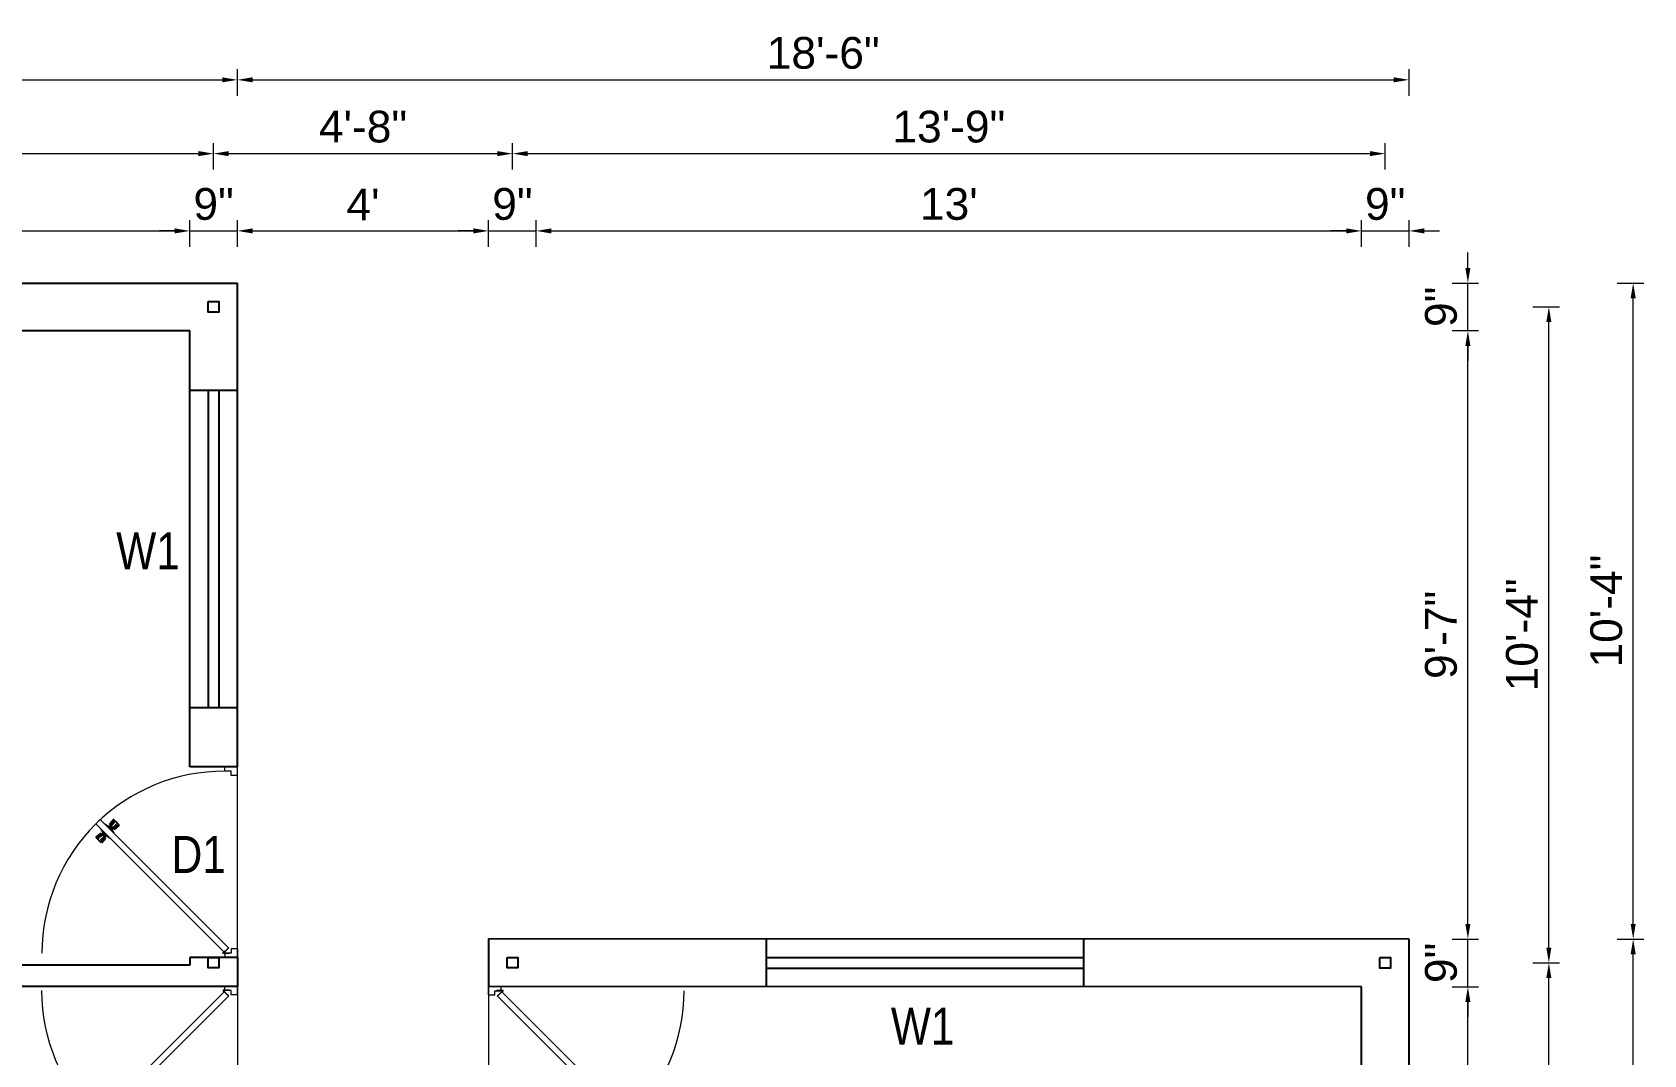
# Model space of a CAD drawing. Header units: inches. Extents: x 392906 to 410488, y -52747 to -40742.
# Drawn here: x 399327.6 to 399632.2, y -49254.3 to -49061 of the extents above; entities that cross this region are included whole.
import ezdxf

# ---------------------------------------------------------------- set-up
doc = ezdxf.new("R2010")
doc.units = ezdxf.units.IN
doc.header["$LTSCALE"] = 2
doc.header["$MEASUREMENT"] = 0
doc.header["$PDMODE"] = 34
doc.layers.get('0').update_dxf_attribs({"linetype": 'CONTINUOUS'})
doc.layers.get('DEFPOINTS').update_dxf_attribs({"color": 141, "linetype": 'CONTINUOUS'})
for name, color, linetype, lineweight in [('DOOR & WIN', 1, 'CONTINUOUS', 25), ('PUERTAS', 7, 'CONTINUOUS', 9), ('steps', 253, 'CONTINUOUS', 20)]:
    doc.layers.add(name, color=color, linetype=linetype, lineweight=lineweight)
doc.styles.add('Lettring Text', font='arial.ttf')
doc.styles.get("Standard").update_dxf_attribs({"font": 'ARIALN.TTF'})
doc.dimstyles.new('Copy of Standard', dxfattribs={"dimtxt": 6, "dimasz": 2.875, "dimexe": 2, "dimexo": 4, "dimgap": 2, "dimtad": 1, "dimdec": 0, "dimrnd": 1, "dimzin": 0, "dimdsep": 46, "dimlunit": 4, "dimtxsty": 'Lettring Text', "dimcen": 0.1, "dimclrd": 7, "dimclre": 7, "dimclrt": 7, "dimazin": 0, "dimtfac": 0.645, "dimtdec": 0, "dimtmove": 1, "dimatfit": 0, "dimfxl": 3, "dimfxlon": 1, "dimtfillclr": 256, "dimtolj": 1, "dimtzin": 0, "dimlwd": -1, "dimlwe": -1, "dimarcsym": 2})

# ---------------------------------------------------------------- blocks, each defined once
blk = doc.blocks.new('3ft')
at = {"layer": 'PUERTAS', "color": 6}
for p, q in [((1.01, 2.52), (25.23, 26.74)), ((26.05, 25.92), (1.77, 1.64)), ((26.05, 25.92), (25.23, 26.74)), ((0, 2.4), (0, 0)), ((0.72, 2.4), (0, 2.4)), ((1.6, 0), (0, 0)), ((0.72, 1.52), (0.72, 2.44)), ((0.8, 1.52), (0.72, 1.52)), ((0.8, 1.52), (0.8, 2.41)), ((0.8, 1.2), (0.8, 1.52)), ((1.6, 1.2), (0.8, 1.2)), ((1.57, 1.84), (0.94, 2.47)), ((1.63, 1.89), (0.97, 2.55)), ((1.63, 1.89), (1.57, 1.84)), ((1.77, 1.64), (1.57, 1.84)), ((1.6, 0), (1.6, 1.2)), ((34.4, 0), (34.4, 1.2)), ((34.4, 1.2), (35.2, 1.2)), ((34.4, 0), (36, 0)), ((35.2, 1.2), (35.2, 2.4)), ((35.2, 2.4), (36, 2.4)), ((36, 0), (36, 2.4))]:
    blk.add_line(p, q, dxfattribs=at)
at = {"layer": 'PUERTAS', "color": 8}
for p, q in [((22.57, 24.94), (21.65, 25.68)), ((22.63, 24.99), (21.69, 25.75)), ((22.74, 25.1), (21.84, 25.9)), ((22.13, 26.28), (21.98, 26.13)), ((22.88, 25.24), (22.01, 26.06)), ((22.13, 26.28), (22.27, 26.42)), ((22.29, 26.41), (22.27, 26.42)), ((23.16, 25.52), (22.34, 26.39)), ((23.3, 25.66), (22.5, 26.56)), ((23.41, 25.77), (22.65, 26.71)), ((22.69, 24.32), (23.02, 24.83)), ((23.46, 25.83), (22.72, 26.75)), ((22.95, 24.96), (22.84, 25.07)), ((22.98, 24.99), (22.86, 25.1)), ((23.03, 25.04), (22.91, 25.15)), ((22.91, 24.53), (23.1, 24.91)), ((23.11, 25.12), (22.99, 25.23)), ((23.13, 24.76), (23.18, 24.99)), ((23.28, 25.3), (23.17, 25.41)), ((23.36, 25.37), (23.25, 25.49)), ((23.31, 24.94), (23.28, 25.08)), ((23.41, 25.43), (23.3, 25.54)), ((23.46, 25.09), (23.32, 25.13)), ((23.44, 25.45), (23.33, 25.56)), ((23.64, 25.27), (23.41, 25.22)), ((23.87, 25.49), (23.49, 25.3)), ((24.08, 25.71), (23.57, 25.38)), ((24.8, 24.56), (24.61, 24.18)), ((25.02, 24.77), (24.68, 24.26)), ((23.63, 23.38), (24.14, 23.72)), ((23.84, 23.6), (24.22, 23.79)), ((24.07, 23.82), (24.3, 23.88)), ((24.25, 24), (24.39, 23.97)), ((24.25, 23.26), (24.99, 22.34)), ((24.27, 23.64), (24.38, 23.53)), ((24.3, 23.67), (24.41, 23.56)), ((24.3, 23.32), (25.06, 22.38)), ((24.35, 23.72), (24.46, 23.61)), ((24.4, 24.15), (24.43, 24.01)), ((24.41, 23.43), (25.2, 22.53)), ((24.43, 23.8), (24.54, 23.69)), ((24.58, 24.33), (24.52, 24.1)), ((24.55, 23.57), (25.37, 22.7)), ((24.6, 23.97), (24.72, 23.86)), ((24.68, 24.05), (24.79, 23.94)), ((24.73, 24.1), (24.85, 23.99)), ((24.76, 24.13), (24.87, 24.02)), ((24.83, 23.85), (25.7, 23.03)), ((24.97, 23.99), (25.87, 23.2)), ((25.08, 24.1), (26.02, 23.34)), ((25.14, 24.15), (26.06, 23.41)), ((25.58, 22.82), (25.43, 22.67)), ((25.58, 22.82), (25.73, 22.97)), ((25.72, 22.98), (25.73, 22.97)), ((0, 0), (36, 0))]:
    blk.add_line(p, q, dxfattribs=at)
at = {"layer": 'PUERTAS', "color": 1}
for p, q in [((21.67, 25.73), (22.17, 26.23)), ((22.49, 24.95), (21.67, 25.61)), ((21.7, 25.82), (22.14, 26.26)), ((21.73, 25.79), (21.7, 25.82)), ((22.58, 26.7), (22.14, 26.26)), ((22.67, 26.73), (22.17, 26.23)), ((22.61, 26.67), (22.58, 26.7)), ((22.6, 24.96), (23.02, 25.38)), ((22.61, 24.25), (22.92, 24.72)), ((22.7, 25.07), (22.71, 25.06)), ((23.45, 25.91), (22.79, 26.73)), ((22.82, 25.06), (23.08, 25.32)), ((22.94, 24.95), (22.83, 25.07)), ((22.92, 24.72), (22.92, 24.72)), ((22.93, 24.94), (23.19, 25.21)), ((22.93, 24.84), (22.93, 24.83)), ((23.44, 25.81), (23.02, 25.38)), ((23.34, 25.58), (23.08, 25.32)), ((23.46, 25.47), (23.19, 25.21)), ((23.33, 25.7), (23.34, 25.69)), ((23.45, 25.46), (23.33, 25.57)), ((23.57, 25.47), (23.57, 25.47)), ((24.15, 25.79), (23.68, 25.48)), ((23.68, 25.48), (23.68, 25.48)), ((24.27, 25.78), (24.26, 25.79)), ((24.79, 24.38), (24.78, 24.37)), ((25.1, 24.84), (24.79, 24.38)), ((25.09, 24.96), (25.1, 24.95)), ((22.62, 24.13), (22.61, 24.14)), ((23.44, 23.31), (23.45, 23.3)), ((23.56, 23.3), (24.03, 23.61)), ((24.03, 23.61), (24.03, 23.62)), ((24.14, 23.62), (24.14, 23.62)), ((24.25, 23.62), (24.51, 23.89)), ((24.26, 23.29), (24.69, 23.71)), ((24.26, 23.63), (24.37, 23.52)), ((24.26, 23.18), (24.92, 22.37)), ((24.37, 23.52), (24.63, 23.77)), ((24.37, 23.4), (24.37, 23.4)), ((24.78, 24.15), (24.51, 23.89)), ((24.89, 24.03), (24.63, 23.77)), ((25.11, 24.14), (24.69, 23.71)), ((24.77, 24.14), (24.88, 24.03)), ((24.78, 24.26), (24.78, 24.26)), ((25, 24.03), (25, 24.03)), ((25.04, 22.36), (25.54, 22.86)), ((25.1, 22.42), (25.13, 22.39)), ((25.13, 22.39), (25.57, 22.83)), ((25.22, 24.14), (26.03, 23.48)), ((26.04, 23.37), (25.54, 22.86)), ((26.01, 23.27), (25.57, 22.83)), ((25.98, 23.3), (26.01, 23.27))]:
    blk.add_line(p, q, dxfattribs=at)
at = {"layer": 'PUERTAS', "color": 2}
for p, q in [((21.99, 26.11), (21.98, 26.13)), ((25.42, 22.68), (25.43, 22.67))]:
    blk.add_line(p, q, dxfattribs=at)
at = {"layer": 'PUERTAS', "color": 6}
for radius in [0.155, 0.0752]:
    blk.add_circle((0.82, 2.56), radius, dxfattribs=at)
blk.add_arc((0.82, 2.56), 34.38, 359.7285, 90.0333, dxfattribs=at)
at = {"layer": 'PUERTAS', "color": 1}
for centre, start, end in [((22.54, 25.01), 231.0764, 315), ((22.73, 26.68), 38.9236, 135), ((22.77, 25.12), 225, 315), ((22.99, 24.89), 135, 219.7428), ((22.87, 24.78), 315, 39.7428), ((23.28, 25.63), 315, 45), ((23.39, 25.86), 315, 38.9236), ((23.51, 25.41), 50.2572, 135), ((23.62, 25.53), 230.2572, 315), ((24.2, 25.73), 45, 135), ((25.04, 24.89), 315, 45), ((22.67, 24.2), 135, 225), ((23.51, 23.36), 225, 315), ((24.09, 23.56), 50.2572, 135), ((24.2, 23.68), 230.2572, 315), ((24.32, 23.23), 135, 218.9236), ((24.42, 23.46), 135, 225), ((24.84, 24.31), 135, 219.7428), ((24.72, 24.21), 315, 39.7428), ((24.94, 23.98), 45, 135), ((24.98, 22.42), 218.9236, 315), ((25.17, 24.08), 51.0764, 135), ((25.98, 23.42), 315, 51.0764)]:
    blk.add_arc(centre, 0.08, start, end, dxfattribs=at)
blk = doc.blocks.new('*U199')
at = {"color": 3, "xscale": -1}
blk.add_blockref('3ft', (42, 0), dxfattribs=at)
blk = doc.blocks.new('*D636')
at = {"layer": 'DEFPOINTS', "color": 0, "ltscale": 0.5, "transparency": 16777216}
for p in [(399357.34, -49098.57), (399214.31, -49108.42), (399357.34, -49117.42)]:
    blk.add_point(p, dxfattribs=at)
at = {"layer": 'steps', "color": 7, "ltscale": 0.5, "transparency": 16777216}
for p, q in [((399214.31, -49101.57), (399214.31, -49096.57)), ((399357.34, -49101.57), (399357.34, -49096.57)), ((399217.18, -49098.57), (399354.47, -49098.57))]:
    blk.add_line(p, q, dxfattribs=at)
for points in [[(399217.18, -49098.09), (399217.18, -49099.05), (399214.31, -49098.57)], [(399354.47, -49098.09), (399354.47, -49099.05), (399357.34, -49098.57)]]:
    blk.add_solid(points, dxfattribs=at)
at = {"layer": 'steps', "color": 7, "ltscale": 0.5, "transparency": 16777216, "insert": (399285.83, -49093.56), "char_height": 6, "attachment_point": 5, "style": 'Lettring Text'}
blk.add_mtext('\\A1;11\'-11"', dxfattribs=at)
blk = doc.blocks.new('*D637')
at = {"layer": 'DEFPOINTS', "color": 0, "ltscale": 0.5, "transparency": 16777216}
for p in [(399366.34, -49098.57), (399366.34, -49108.42), (399357.34, -49117.42)]:
    blk.add_point(p, dxfattribs=at)
at = {"layer": 'steps', "color": 7, "ltscale": 0.5, "transparency": 16777216}
for p, q in [((399357.34, -49101.57), (399357.34, -49096.57)), ((399366.34, -49101.57), (399366.34, -49096.57)), ((399354.47, -49098.57), (399351.59, -49098.57)), ((399357.34, -49098.57), (399366.34, -49098.57)), ((399369.22, -49098.57), (399372.09, -49098.57))]:
    blk.add_line(p, q, dxfattribs=at)
for points in [[(399354.47, -49098.09), (399354.47, -49099.05), (399357.34, -49098.57)], [(399369.22, -49098.09), (399369.22, -49099.05), (399366.34, -49098.57)]]:
    blk.add_solid(points, dxfattribs=at)
at = {"layer": 'steps', "color": 7, "ltscale": 0.5, "transparency": 16777216, "insert": (399361.84, -49093.51), "char_height": 6, "attachment_point": 5, "style": 'Lettring Text'}
blk.add_mtext('\\A1;9"', dxfattribs=at)
blk = doc.blocks.new('*D638')
at = {"layer": 'DEFPOINTS', "color": 0, "ltscale": 0.5, "transparency": 16777216}
for p in [(399413.84, -49098.57), (399366.34, -49108.42), (399413.84, -49232.41)]:
    blk.add_point(p, dxfattribs=at)
at = {"layer": 'steps', "color": 7, "ltscale": 0.5, "transparency": 16777216}
for p, q in [((399366.34, -49101.57), (399366.34, -49096.57)), ((399413.84, -49101.57), (399413.84, -49096.57)), ((399369.22, -49098.57), (399410.97, -49098.57))]:
    blk.add_line(p, q, dxfattribs=at)
for points in [[(399369.22, -49098.09), (399369.22, -49099.05), (399366.34, -49098.57)], [(399410.97, -49098.09), (399410.97, -49099.05), (399413.84, -49098.57)]]:
    blk.add_solid(points, dxfattribs=at)
at = {"layer": 'steps', "color": 7, "ltscale": 0.5, "transparency": 16777216, "insert": (399390.09, -49093.57), "char_height": 6, "attachment_point": 5, "style": 'Lettring Text'}
blk.add_mtext("\\A1;4'", dxfattribs=at)
blk = doc.blocks.new('*D639')
at = {"layer": 'DEFPOINTS', "color": 0, "ltscale": 0.5, "transparency": 16777216}
for p in [(399422.84, -49098.57), (399413.84, -49232.41), (399422.84, -49277.41)]:
    blk.add_point(p, dxfattribs=at)
at = {"layer": 'steps', "color": 7, "ltscale": 0.5, "transparency": 16777216}
for p, q in [((399413.84, -49101.57), (399413.84, -49096.57)), ((399422.84, -49101.57), (399422.84, -49096.57)), ((399410.97, -49098.57), (399408.09, -49098.57)), ((399413.84, -49098.57), (399422.84, -49098.57)), ((399425.72, -49098.57), (399428.59, -49098.57))]:
    blk.add_line(p, q, dxfattribs=at)
for points in [[(399410.97, -49098.09), (399410.97, -49099.05), (399413.84, -49098.57)], [(399425.72, -49098.09), (399425.72, -49099.05), (399422.84, -49098.57)]]:
    blk.add_solid(points, dxfattribs=at)
at = {"layer": 'steps', "color": 7, "ltscale": 0.5, "transparency": 16777216, "insert": (399418.34, -49093.51), "char_height": 6, "attachment_point": 5, "style": 'Lettring Text'}
blk.add_mtext('\\A1;9"', dxfattribs=at)
blk = doc.blocks.new('*D640')
at = {"layer": 'DEFPOINTS', "color": 0, "ltscale": 0.5, "transparency": 16777216}
for p in [(399578.84, -49098.57), (399578.84, -49241.45), (399422.84, -49277.41)]:
    blk.add_point(p, dxfattribs=at)
at = {"layer": 'steps', "color": 7, "ltscale": 0.5, "transparency": 16777216}
for p, q in [((399422.84, -49101.57), (399422.84, -49096.57)), ((399578.84, -49101.57), (399578.84, -49096.57)), ((399425.72, -49098.57), (399575.97, -49098.57))]:
    blk.add_line(p, q, dxfattribs=at)
for points in [[(399425.72, -49098.09), (399425.72, -49099.05), (399422.84, -49098.57)], [(399575.97, -49098.09), (399575.97, -49099.05), (399578.84, -49098.57)]]:
    blk.add_solid(points, dxfattribs=at)
at = {"layer": 'steps', "color": 7, "ltscale": 0.5, "transparency": 16777216, "insert": (399500.84, -49093.51), "char_height": 6, "attachment_point": 5, "style": 'Lettring Text'}
blk.add_mtext("\\A1;13'", dxfattribs=at)
blk = doc.blocks.new('*D641')
at = {"layer": 'DEFPOINTS', "color": 0, "ltscale": 0.5, "transparency": 16777216}
for p in [(399587.84, -49098.57), (399587.84, -49232.45), (399578.84, -49241.45)]:
    blk.add_point(p, dxfattribs=at)
at = {"layer": 'steps', "color": 7, "ltscale": 0.5, "transparency": 16777216}
for p, q in [((399578.84, -49101.57), (399578.84, -49096.57)), ((399587.84, -49101.57), (399587.84, -49096.57)), ((399575.97, -49098.57), (399573.09, -49098.57)), ((399578.84, -49098.57), (399587.84, -49098.57)), ((399590.72, -49098.57), (399593.59, -49098.57))]:
    blk.add_line(p, q, dxfattribs=at)
for points in [[(399575.97, -49098.09), (399575.97, -49099.05), (399578.84, -49098.57)], [(399590.72, -49098.09), (399590.72, -49099.05), (399587.84, -49098.57)]]:
    blk.add_solid(points, dxfattribs=at)
at = {"layer": 'steps', "color": 7, "ltscale": 0.5, "transparency": 16777216, "insert": (399583.34, -49093.51), "char_height": 6, "attachment_point": 5, "style": 'Lettring Text'}
blk.add_mtext('\\A1;9"', dxfattribs=at)
blk = doc.blocks.new('*D660')
at = {"layer": 'DEFPOINTS', "color": 0, "ltscale": 0.5, "transparency": 16777216}
for p in [(399361.84, -49083.96), (399210.19, -49112.92), (399361.84, -49112.92)]:
    blk.add_point(p, dxfattribs=at)
at = {"layer": 'steps', "color": 7, "ltscale": 0.5, "transparency": 16777216}
for p, q in [((399210.19, -49086.96), (399210.19, -49081.96)), ((399361.84, -49086.96), (399361.84, -49081.96)), ((399213.06, -49083.96), (399358.97, -49083.96))]:
    blk.add_line(p, q, dxfattribs=at)
for points in [[(399213.06, -49083.48), (399213.06, -49084.44), (399210.19, -49083.96)], [(399358.97, -49083.48), (399358.97, -49084.44), (399361.84, -49083.96)]]:
    blk.add_solid(points, dxfattribs=at)
at = {"layer": 'steps', "color": 7, "ltscale": 0.5, "transparency": 16777216, "insert": (399286.02, -49078.89), "char_height": 6, "attachment_point": 5, "style": 'Lettring Text'}
blk.add_mtext('\\A1;12\'-8"', dxfattribs=at)
blk = doc.blocks.new('*D661')
at = {"layer": 'DEFPOINTS', "color": 0, "ltscale": 0.5, "transparency": 16777216}
for p in [(399418.34, -49083.96), (399361.84, -49112.92), (399418.34, -49236.91)]:
    blk.add_point(p, dxfattribs=at)
at = {"layer": 'steps', "color": 7, "ltscale": 0.5, "transparency": 16777216}
for p, q in [((399361.84, -49086.96), (399361.84, -49081.96)), ((399418.34, -49086.96), (399418.34, -49081.96)), ((399364.72, -49083.96), (399415.47, -49083.96))]:
    blk.add_line(p, q, dxfattribs=at)
for points in [[(399364.72, -49083.48), (399364.72, -49084.44), (399361.84, -49083.96)], [(399415.47, -49083.48), (399415.47, -49084.44), (399418.34, -49083.96)]]:
    blk.add_solid(points, dxfattribs=at)
at = {"layer": 'steps', "color": 7, "ltscale": 0.5, "transparency": 16777216, "insert": (399390.09, -49078.89), "char_height": 6, "attachment_point": 5, "style": 'Lettring Text'}
blk.add_mtext('\\A1;4\'-8"', dxfattribs=at)
blk = doc.blocks.new('*D662')
at = {"layer": 'DEFPOINTS', "color": 0, "ltscale": 0.5, "transparency": 16777216}
for p in [(399583.34, -49083.96), (399418.34, -49236.91), (399583.34, -49236.95)]:
    blk.add_point(p, dxfattribs=at)
at = {"layer": 'steps', "color": 7, "ltscale": 0.5, "transparency": 16777216}
for p, q in [((399418.34, -49086.96), (399418.34, -49081.96)), ((399583.34, -49086.96), (399583.34, -49081.96)), ((399421.22, -49083.96), (399580.47, -49083.96))]:
    blk.add_line(p, q, dxfattribs=at)
for points in [[(399421.22, -49083.48), (399421.22, -49084.44), (399418.34, -49083.96)], [(399580.47, -49083.48), (399580.47, -49084.44), (399583.34, -49083.96)]]:
    blk.add_solid(points, dxfattribs=at)
at = {"layer": 'steps', "color": 7, "ltscale": 0.5, "transparency": 16777216, "insert": (399500.84, -49078.89), "char_height": 6, "attachment_point": 5, "style": 'Lettring Text'}
blk.add_mtext('\\A1;13\'-9"', dxfattribs=at)
blk = doc.blocks.new('*D663')
at = {"layer": 'DEFPOINTS', "color": 0, "ltscale": 0.5, "transparency": 16777216}
for p in [(399366.34, -49070.01), (399205.27, -49108.42), (399366.34, -49108.42)]:
    blk.add_point(p, dxfattribs=at)
at = {"layer": 'steps', "color": 7, "ltscale": 0.5, "transparency": 16777216}
for p, q in [((399205.27, -49073.01), (399205.27, -49068.01)), ((399208.15, -49070.01), (399363.47, -49070.01)), ((399366.34, -49073.01), (399366.34, -49068.01))]:
    blk.add_line(p, q, dxfattribs=at)
for points in [[(399208.15, -49069.53), (399208.15, -49070.49), (399205.27, -49070.01)], [(399363.47, -49069.53), (399363.47, -49070.49), (399366.34, -49070.01)]]:
    blk.add_solid(points, dxfattribs=at)
at = {"layer": 'steps', "color": 7, "ltscale": 0.5, "transparency": 16777216, "insert": (399285.81, -49064.95), "char_height": 6, "attachment_point": 5, "style": 'Lettring Text'}
blk.add_mtext('\\A1;13\'-5"', dxfattribs=at)
blk = doc.blocks.new('*D664')
at = {"layer": 'DEFPOINTS', "color": 0, "ltscale": 0.5, "transparency": 16777216}
for p in [(399587.84, -49070.01), (399366.34, -49108.42), (399587.84, -49232.45)]:
    blk.add_point(p, dxfattribs=at)
at = {"layer": 'steps', "color": 7, "ltscale": 0.5, "transparency": 16777216}
for p, q in [((399366.34, -49073.01), (399366.34, -49068.01)), ((399369.22, -49070.01), (399584.97, -49070.01)), ((399587.84, -49073.01), (399587.84, -49068.01))]:
    blk.add_line(p, q, dxfattribs=at)
for points in [[(399369.22, -49069.53), (399369.22, -49070.49), (399366.34, -49070.01)], [(399584.97, -49069.53), (399584.97, -49070.49), (399587.84, -49070.01)]]:
    blk.add_solid(points, dxfattribs=at)
at = {"layer": 'steps', "color": 7, "ltscale": 0.5, "transparency": 16777216, "insert": (399477.09, -49064.95), "char_height": 6, "attachment_point": 5, "style": 'Lettring Text'}
blk.add_mtext('\\A1;18\'-6"', dxfattribs=at)
blk = doc.blocks.new('*D646')
at = {"layer": 'DEFPOINTS', "color": 0, "ltscale": 0.5, "transparency": 16777216}
for p in [(399578.87, -49241.45), (399598.97, -49241.45), (399578.85, -49361.45)]:
    blk.add_point(p, dxfattribs=at)
at = {"layer": 'steps', "color": 7, "ltscale": 0.5, "transparency": 16777216}
for p, q in [((399595.97, -49241.45), (399600.97, -49241.45)), ((399598.97, -49358.57), (399598.97, -49244.32)), ((399595.97, -49361.45), (399600.97, -49361.45))]:
    blk.add_line(p, q, dxfattribs=at)
for points in [[(399598.49, -49244.32), (399599.45, -49244.32), (399598.97, -49241.45)], [(399598.49, -49358.57), (399599.45, -49358.57), (399598.97, -49361.45)]]:
    blk.add_solid(points, dxfattribs=at)
at = {"layer": 'steps', "color": 7, "ltscale": 0.5, "transparency": 16777216, "insert": (399593.91, -49301.45), "char_height": 6, "attachment_point": 5, "rotation": 90, "style": 'Lettring Text'}
blk.add_mtext("\\A1;10'", dxfattribs=at)
blk = doc.blocks.new('*D647')
at = {"layer": 'DEFPOINTS', "color": 0, "ltscale": 0.5, "transparency": 16777216}
for p in [(399587.84, -49232.45), (399598.97, -49232.45), (399578.87, -49241.45)]:
    blk.add_point(p, dxfattribs=at)
at = {"layer": 'steps', "color": 7, "ltscale": 0.5, "transparency": 16777216}
for p, q in [((399598.97, -49229.57), (399598.97, -49226.7)), ((399595.97, -49232.45), (399600.97, -49232.45)), ((399598.97, -49241.45), (399598.97, -49232.45)), ((399595.97, -49241.45), (399600.97, -49241.45)), ((399598.97, -49244.32), (399598.97, -49247.2))]:
    blk.add_line(p, q, dxfattribs=at)
for points in [[(399598.49, -49229.57), (399599.45, -49229.57), (399598.97, -49232.45)], [(399598.49, -49244.32), (399599.45, -49244.32), (399598.97, -49241.45)]]:
    blk.add_solid(points, dxfattribs=at)
at = {"layer": 'steps', "color": 7, "ltscale": 0.5, "transparency": 16777216, "insert": (399593.91, -49236.95), "char_height": 6, "attachment_point": 5, "rotation": 90, "style": 'Lettring Text'}
blk.add_mtext('\\A1;9"', dxfattribs=at)
blk = doc.blocks.new('*D648')
at = {"layer": 'DEFPOINTS', "color": 0, "ltscale": 0.5, "transparency": 16777216}
for p in [(399357.34, -49117.42), (399598.97, -49117.42), (399587.84, -49232.45)]:
    blk.add_point(p, dxfattribs=at)
at = {"layer": 'steps', "color": 7, "ltscale": 0.5, "transparency": 16777216}
for p, q in [((399595.97, -49117.42), (399600.97, -49117.42)), ((399598.97, -49229.57), (399598.97, -49120.3)), ((399595.97, -49232.45), (399600.97, -49232.45))]:
    blk.add_line(p, q, dxfattribs=at)
for points in [[(399598.49, -49120.3), (399599.45, -49120.3), (399598.97, -49117.42)], [(399598.49, -49229.57), (399599.45, -49229.57), (399598.97, -49232.45)]]:
    blk.add_solid(points, dxfattribs=at)
at = {"layer": 'steps', "color": 7, "ltscale": 0.5, "transparency": 16777216, "insert": (399593.91, -49174.94), "char_height": 6, "attachment_point": 5, "rotation": 90, "style": 'Lettring Text'}
blk.add_mtext('\\A1;9\'-7"', dxfattribs=at)
blk = doc.blocks.new('*D649')
at = {"layer": 'DEFPOINTS', "color": 0, "ltscale": 0.5, "transparency": 16777216}
for p in [(399366.34, -49108.42), (399598.97, -49108.42), (399357.34, -49117.42)]:
    blk.add_point(p, dxfattribs=at)
at = {"layer": 'steps', "color": 7, "ltscale": 0.5, "transparency": 16777216}
for p, q in [((399598.97, -49105.55), (399598.97, -49102.67)), ((399595.97, -49108.42), (399600.97, -49108.42)), ((399598.97, -49117.42), (399598.97, -49108.42)), ((399595.97, -49117.42), (399600.97, -49117.42)), ((399598.97, -49120.3), (399598.97, -49123.17))]:
    blk.add_line(p, q, dxfattribs=at)
for points in [[(399598.49, -49105.55), (399599.45, -49105.55), (399598.97, -49108.42)], [(399598.49, -49120.3), (399599.45, -49120.3), (399598.97, -49117.42)]]:
    blk.add_solid(points, dxfattribs=at)
at = {"layer": 'steps', "color": 7, "ltscale": 0.5, "transparency": 16777216, "insert": (399593.91, -49112.92), "char_height": 6, "attachment_point": 5, "rotation": 90, "style": 'Lettring Text'}
blk.add_mtext('\\A1;9"', dxfattribs=at)
blk = doc.blocks.new('*D650')
at = {"layer": 'DEFPOINTS', "color": 0, "ltscale": 0.5, "transparency": 16777216}
for p in [(399583.34, -49236.95), (399614.28, -49236.95), (399583.34, -49365.94)]:
    blk.add_point(p, dxfattribs=at)
at = {"layer": 'steps', "color": 7, "ltscale": 0.5, "transparency": 16777216}
for p, q in [((399611.28, -49236.95), (399616.28, -49236.95)), ((399614.28, -49363.07), (399614.28, -49239.82)), ((399611.28, -49365.94), (399616.28, -49365.94))]:
    blk.add_line(p, q, dxfattribs=at)
for points in [[(399613.8, -49239.82), (399614.76, -49239.82), (399614.28, -49236.95)], [(399613.8, -49363.07), (399614.76, -49363.07), (399614.28, -49365.94)]]:
    blk.add_solid(points, dxfattribs=at)
at = {"layer": 'steps', "color": 7, "ltscale": 0.5, "transparency": 16777216, "insert": (399609.22, -49301.45), "char_height": 6, "attachment_point": 5, "rotation": 90, "style": 'Lettring Text'}
blk.add_mtext('\\A1;10\'-9"', dxfattribs=at)
blk = doc.blocks.new('*D651')
at = {"layer": 'DEFPOINTS', "color": 0, "ltscale": 0.5, "transparency": 16777216}
for p in [(399361.84, -49112.92), (399614.28, -49112.92), (399583.34, -49236.95)]:
    blk.add_point(p, dxfattribs=at)
at = {"layer": 'steps', "color": 7, "ltscale": 0.5, "transparency": 16777216}
for p, q in [((399611.28, -49112.92), (399616.28, -49112.92)), ((399614.28, -49234.07), (399614.28, -49115.8)), ((399611.28, -49236.95), (399616.28, -49236.95))]:
    blk.add_line(p, q, dxfattribs=at)
for points in [[(399613.8, -49115.8), (399614.76, -49115.8), (399614.28, -49112.92)], [(399613.8, -49234.07), (399614.76, -49234.07), (399614.28, -49236.95)]]:
    blk.add_solid(points, dxfattribs=at)
at = {"layer": 'steps', "color": 7, "ltscale": 0.5, "transparency": 16777216, "insert": (399609.22, -49174.94), "char_height": 6, "attachment_point": 5, "rotation": 90, "style": 'Lettring Text'}
blk.add_mtext('\\A1;10\'-4"', dxfattribs=at)
blk = doc.blocks.new('*D658')
at = {"layer": 'DEFPOINTS', "color": 0, "ltscale": 0.5, "transparency": 16777216}
for p in [(399587.84, -49232.45), (399630.22, -49232.45), (399587.84, -49370.45)]:
    blk.add_point(p, dxfattribs=at)
at = {"layer": 'steps', "color": 7, "ltscale": 0.5, "transparency": 16777216}
for p, q in [((399627.22, -49232.45), (399632.22, -49232.45)), ((399630.22, -49367.57), (399630.22, -49235.32)), ((399627.22, -49370.45), (399632.22, -49370.45))]:
    blk.add_line(p, q, dxfattribs=at)
for points in [[(399629.74, -49235.32), (399630.7, -49235.32), (399630.22, -49232.45)], [(399629.74, -49367.57), (399630.7, -49367.57), (399630.22, -49370.45)]]:
    blk.add_solid(points, dxfattribs=at)
at = {"layer": 'steps', "color": 7, "ltscale": 0.5, "transparency": 16777216, "insert": (399625.16, -49301.45), "char_height": 6, "attachment_point": 5, "rotation": 90, "style": 'Lettring Text'}
blk.add_mtext('\\A1;11\'-6"', dxfattribs=at)
blk = doc.blocks.new('*D659')
at = {"layer": 'DEFPOINTS', "color": 0, "ltscale": 0.5, "transparency": 16777216}
for p in [(399366.34, -49108.42), (399630.22, -49108.42), (399587.84, -49232.45)]:
    blk.add_point(p, dxfattribs=at)
at = {"layer": 'steps', "color": 7, "ltscale": 0.5, "transparency": 16777216}
for p, q in [((399627.22, -49108.42), (399632.22, -49108.42)), ((399630.22, -49229.57), (399630.22, -49111.3)), ((399627.22, -49232.45), (399632.22, -49232.45))]:
    blk.add_line(p, q, dxfattribs=at)
for points in [[(399629.74, -49111.3), (399630.7, -49111.3), (399630.22, -49108.42)], [(399629.74, -49229.57), (399630.7, -49229.57), (399630.22, -49232.45)]]:
    blk.add_solid(points, dxfattribs=at)
at = {"layer": 'steps', "color": 7, "ltscale": 0.5, "transparency": 16777216, "insert": (399625.16, -49170.44), "char_height": 6, "attachment_point": 5, "rotation": 90, "style": 'Lettring Text'}
blk.add_mtext('\\A1;10\'-4"', dxfattribs=at)

msp = doc.modelspace()

# ---------------------------------------------------------------- linework, layer by layer
at = {"ltscale": 0.5}
for p, q in [((399205.27, -49108.42), (399366.34, -49108.42)), ((399366.34, -49199.91), (399366.34, -49108.42)), ((399215.1, -49117.42), (399357.34, -49117.42)), ((399357.34, -49199.91), (399357.34, -49117.42)), ((399357.34, -49128.67), (399366.34, -49128.67)), ((399360.84, -49128.67), (399360.84, -49188.67)), ((399362.84, -49128.67), (399362.84, -49188.67)), ((399357.34, -49188.67), (399366.34, -49188.67)), ((399366.34, -49199.91), (399357.34, -49199.91)), ((399587.84, -49232.45), (399413.84, -49232.41)), ((399413.84, -49232.41), (399413.84, -49241.41)), ((399466.36, -49241.43), (399466.36, -49232.43)), ((399526.36, -49241.43), (399526.36, -49232.43)), ((399587.84, -49370.45), (399587.84, -49232.45)), ((399357.34, -49237.4), (399225.65, -49237.36)), ((399366.34, -49235.91), (399357.34, -49235.91)), ((399357.34, -49235.91), (399357.34, -49237.4)), ((399366.34, -49235.91), (399366.34, -49241.4)), ((399466.36, -49235.93), (399526.36, -49235.93)), ((399466.36, -49237.93), (399526.36, -49237.93)), ((399366.34, -49241.4), (399226, -49241.36)), ((399578.87, -49241.45), (399413.84, -49241.41)), ((399578.84, -49361.45), (399578.84, -49241.45))]:
    msp.add_line(p, q, dxfattribs=at)
for points in [[(399360.84, -49111.92), (399362.84, -49111.92), (399362.84, -49113.92), (399360.84, -49113.92)], [(399360.84, -49235.91), (399362.84, -49235.91), (399362.84, -49237.91), (399360.84, -49237.91)], [(399417.34, -49235.91), (399419.34, -49235.91), (399419.34, -49237.91), (399417.34, -49237.91)], [(399582.34, -49235.95), (399584.34, -49235.95), (399584.34, -49237.95), (399582.34, -49237.95)]]:
    msp.add_lwpolyline(points, close=True, dxfattribs=at)

# ---------------------------------------------------------------- block references
at = {"layer": 'DOOR & WIN', "xscale": -1}
for p, rotation in [((399366.34, -49193.91), 90), ((399413.84, -49283.41), 270)]:
    msp.add_blockref('*U199', p, dxfattribs=dict(at, rotation=rotation))
at = {"layer": 'DOOR & WIN', "rotation": 90.00000000000001}
msp.add_blockref('*U199', (399366.34, -49283.4), dxfattribs=at)

# ---------------------------------------------------------------- texts
at = {"layer": 'steps', "color": 7, "ltscale": 0.3, "char_height": 7, "width": 18.6213, "attachment_point": 8}
for insert in [(399349.45, -49162.55), (399495.9, -49252.43)]:
    msp.add_mtext('W1', dxfattribs=dict(at, insert=insert))
at = {"layer": 'steps', "color": 7, "ltscale": 0.3, "insert": (399359.04, -49219.95), "char_height": 7, "attachment_point": 8}
msp.add_mtext_dynamic_manual_height_columns('{\\W1;D1}', width=18.6213, gutter_width=40, heights=[0], dxfattribs=at)

# ---------------------------------------------------------------- dimensions: what is measured, and where the dimension line sits
at = {"layer": 'steps', "ltscale": 0.5}
for base, p1, p2, picture, middle in [((399366.34, -49070.01), (399205.27, -49108.42), (399366.34, -49108.42), '*D663', (399285.81, -49064.95)), ((399587.84363205, -49070.01214987), (399366.34363205, -49108.42462878), (399587.84363205, -49232.44763165), '*D664', (399477.09363205, -49064.94871195)), ((399361.84, -49083.96), (399210.19, -49112.92), (399361.84, -49112.92), '*D660', (399286.02, -49078.89)), ((399418.34363205, -49083.9561251), (399361.84363205, -49112.92462878), (399418.34363205, -49236.91093809), '*D661', (399390.09363205, -49078.89268717)), ((399583.34, -49083.96), (399418.34, -49236.91), (399583.34, -49236.95), '*D662', (399500.84, -49078.89)), ((399357.34, -49098.57), (399214.31, -49108.42), (399357.34, -49117.42), '*D636', (399285.83, -49093.56)), ((399413.84363205, -49098.57103447), (399366.34363205, -49108.42462878), (399413.84363205, -49232.40996382), '*D638', (399390.09363205, -49093.57103447)), ((399578.84, -49098.57), (399422.84, -49277.41), (399578.84, -49241.45), '*D640', (399500.84, -49093.51))]:
    dim = msp.add_linear_dim(base=base, p1=p1, p2=p2, dimstyle='Copy of Standard', dxfattribs=at)
    dim.commit()
    dim.dimension.update_dxf_attribs({"geometry": picture, "text_midpoint": middle})
for base, p1, p2, picture, middle in [((399366.34, -49098.57), (399357.34, -49117.42), (399366.34, -49108.42), '*D637', (399361.84, -49098.57)), ((399422.84, -49098.57), (399413.84, -49232.41), (399422.84, -49277.41), '*D639', (399418.34, -49098.57)), ((399587.84, -49098.57), (399578.84, -49241.45), (399587.84, -49232.45), '*D641', (399583.34, -49098.57))]:
    dim = msp.add_linear_dim(base=base, p1=p1, p2=p2, dimstyle='Copy of Standard', dxfattribs=at)
    dim.commit()
    dim.dimension.update_dxf_attribs({"geometry": picture, "text_midpoint": middle, "dimtype": 160})
for base, p1, p2, picture, middle in [((399598.97, -49108.42), (399357.34, -49117.42), (399366.34, -49108.42), '*D649', (399598.97, -49112.92)), ((399598.97, -49232.45), (399578.87, -49241.45), (399587.84, -49232.45), '*D647', (399598.97, -49236.95))]:
    dim = msp.add_linear_dim(base=base, p1=p1, p2=p2, angle=90, dimstyle='Copy of Standard', dxfattribs=at)
    dim.commit()
    dim.dimension.update_dxf_attribs({"geometry": picture, "text_midpoint": middle, "dimtype": 160})
for base, p1, p2, picture, middle in [((399630.22, -49108.42), (399587.84, -49232.45), (399366.34, -49108.42), '*D659', (399625.16, -49170.44)), ((399614.28, -49112.92), (399583.34, -49236.95), (399361.84, -49112.92), '*D651', (399609.22, -49174.94)), ((399598.97, -49117.42), (399587.84, -49232.45), (399357.34, -49117.42), '*D648', (399593.91, -49174.94)), ((399630.22, -49232.45), (399587.84, -49370.45), (399587.84, -49232.45), '*D658', (399625.16, -49301.45)), ((399614.28, -49236.95), (399583.34, -49365.94), (399583.34, -49236.95), '*D650', (399609.22, -49301.45)), ((399598.97, -49241.45), (399578.85, -49361.45), (399578.87, -49241.45), '*D646', (399593.91, -49301.45))]:
    dim = msp.add_linear_dim(base=base, p1=p1, p2=p2, angle=90, dimstyle='Copy of Standard', dxfattribs=at)
    dim.commit()
    dim.dimension.update_dxf_attribs({"geometry": picture, "text_midpoint": middle})

doc.saveas('drawing.dxf')
